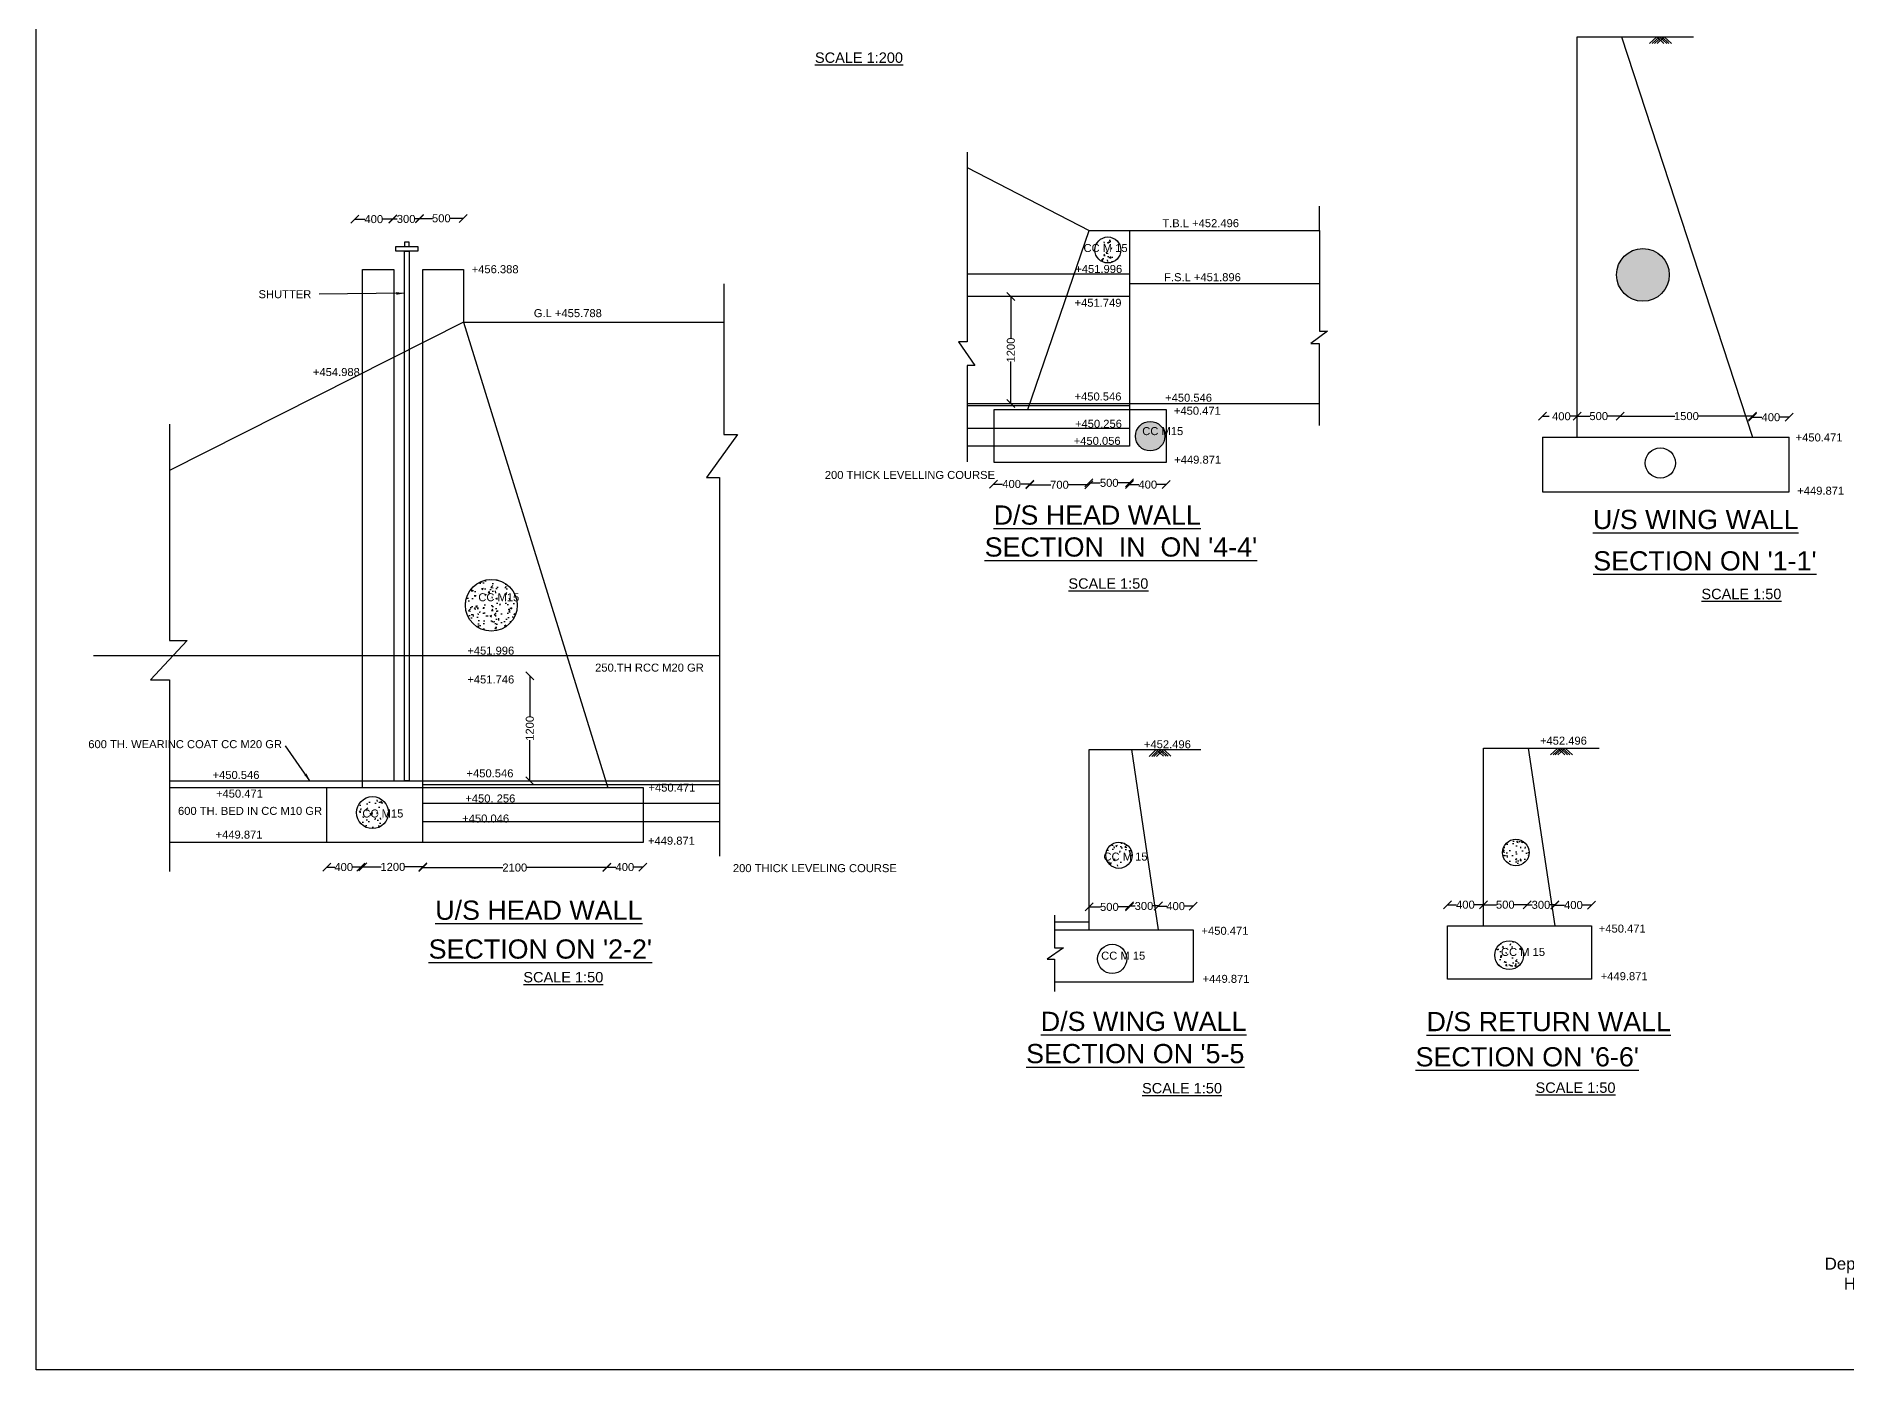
# Model space of a CAD drawing. Header units: millimetres. Extents: x 45862758 to 45885455, y 22181520 to 22197391.
# Drawn here: x 45862758 to 45874073, y 22181520 to 22189853 of the extents above; entities that cross this region are included whole.
import ezdxf

# ---------------------------------------------------------------- set-up
doc = ezdxf.new("R2010")
doc.units = ezdxf.units.MM
doc.header["$MEASUREMENT"] = 0
for name, color, linetype in [('DIMENSION', 7, 'Continuous'), ('DRAWING', 2, 'Continuous'), ('TEXT', 7, 'Continuous')]:
    doc.layers.add(name, color=color, linetype=linetype)
doc.styles.get("Standard").update_dxf_attribs({"font": 'arial.ttf', "height": 50})
doc.dimstyles.get("Standard").update_dxf_attribs({"dimtxt": 50, "dimasz": 50, "dimexe": 0.18, "dimexo": 0.0625, "dimgap": 0.09, "dimtad": 0, "dimdec": 0, "dimzin": 0, "dimdsep": 46, "dimtxsty": 'Standard', "dimblk": 'OBLIQUE', "dimcen": 0.09, "dimse1": 1, "dimse2": 1, "dimadec": 0, "dimazin": 0, "dimtfac": 1, "dimtdec": 0, "dimtofl": 0, "dimtmove": 0, "dimatfit": 3, "dimfxl": 1, "dimtolj": 1, "dimtzin": 0, "dimarcsym": 0})
pattern_1 = [(50, (0, 0), (107.58902739, -9.41282025), [11.25, -123.75]), (355, (0, 0), (-20.81270004, 112.82882006), [9, -99]), (100.4514, (8.97, -0.78), (86.77640726, 103.4159313), [9.5610285, -105.1713168]), (46.1842, (0, 30), (160.0861573, -24.82785215), [16.875, -185.625]), (96.6356, (13.34, 27.93), (140.19940583, 146.11768064), [14.3415432, -157.75695]), (351.1842, (0, 30), (140.19929177, 146.11779014), [13.5, -148.5]), (21, (15, 22.5), (89.53605782, -60.3928336), [11.25, -123.75]), (326, (15, 22.5), (36.4972998, 108.77250676), [9, -99]), (71.4514, (22.46, 17.47), (126.03339429, 48.3795745), [9.5610285, -105.1713168]), (37.5, (0, 0), (1.823978298, 49.934078075), [0, -97.8, 0, -100.5, 0, -99.375]), (7.5, (0, 0), (39.460430616, 59.16175678), [0, -57.3, 0, -95.55, 0, -37.875]), (327.5, (-33.45, 0), (80.073365426, -3.38323076), [0, -37.5, 0, -117, 0, -155.25]), (317.5, (-48.45, 0), (87.4779254, 15.01574735), [0, -48.75, 0, -77.7, 0, -110.25])]

# ---------------------------------------------------------------- blocks, each defined once
blk = doc.blocks.new('_Oblique')
at = {"color": 0, "linetype": 'ByBlock', "lineweight": -2}
blk.add_line((-0.5, -0.5), (0.5, 0.5), dxfattribs=at)
blk = doc.blocks.new('*D93')
at = {"layer": 'Defpoints', "color": 0, "transparency": 16777216}
for p in [(45873714, 22187472), (45873484, 22187348), (45873714, 22187348)]:
    blk.add_point(p, dxfattribs=at)
at = {"layer": 'DIMENSION', "color": 0, "lineweight": -2, "transparency": 16777216}
for p, q in [((45873484, 22187472), (45873543, 22187472)), ((45873714, 22187472), (45873655, 22187472))]:
    blk.add_line(p, q, dxfattribs=at)
at = {"layer": 'DIMENSION', "color": 0, "lineweight": -2, "transparency": 16777216, "xscale": 50, "yscale": 50, "zscale": 50, "rotation": 180}
blk.add_blockref('_Oblique', (45873484, 22187472), dxfattribs=at)
at = {"layer": 'DIMENSION', "color": 0, "lineweight": -2, "transparency": 16777216, "xscale": 50, "yscale": 50, "zscale": 50}
blk.add_blockref('_Oblique', (45873714, 22187472), dxfattribs=at)
at = {"layer": 'DIMENSION', "color": 0, "transparency": 16777216, "insert": (45873599, 22187472), "char_height": 50, "attachment_point": 5}
blk.add_mtext('\\A1;400', dxfattribs=at)
blk = doc.blocks.new('*D94')
at = {"layer": 'Defpoints', "color": 0, "transparency": 16777216}
for p in [(45872658, 22187479), (45872658, 22187348), (45873484, 22187348)]:
    blk.add_point(p, dxfattribs=at)
at = {"layer": 'DIMENSION', "color": 0, "lineweight": -2, "transparency": 16777216}
for p, q in [((45872658, 22187479), (45872999, 22187479)), ((45873484, 22187479), (45873143, 22187479))]:
    blk.add_line(p, q, dxfattribs=at)
at = {"layer": 'DIMENSION', "color": 0, "lineweight": -2, "transparency": 16777216, "xscale": 50, "yscale": 50, "zscale": 50, "rotation": 180}
blk.add_blockref('_Oblique', (45872658, 22187479), dxfattribs=at)
at = {"layer": 'DIMENSION', "color": 0, "lineweight": -2, "transparency": 16777216, "xscale": 50, "yscale": 50, "zscale": 50}
blk.add_blockref('_Oblique', (45873484, 22187479), dxfattribs=at)
at = {"layer": 'DIMENSION', "color": 0, "transparency": 16777216, "insert": (45873071, 22187479), "char_height": 50, "attachment_point": 5}
blk.add_mtext('\\A1;1500', dxfattribs=at)
blk = doc.blocks.new('*D95')
at = {"layer": 'Defpoints', "color": 0, "transparency": 16777216}
for p in [(45872388, 22187479), (45872388, 22187479), (45872658, 22187479)]:
    blk.add_point(p, dxfattribs=at)
at = {"layer": 'DIMENSION', "color": 0, "lineweight": -2, "transparency": 16777216}
for p, q in [((45872388, 22187479), (45872468, 22187479)), ((45872658, 22187479), (45872578, 22187479))]:
    blk.add_line(p, q, dxfattribs=at)
at = {"layer": 'DIMENSION', "color": 0, "lineweight": -2, "transparency": 16777216, "xscale": 50, "yscale": 50, "zscale": 50, "rotation": 180}
blk.add_blockref('_Oblique', (45872388, 22187479), dxfattribs=at)
at = {"layer": 'DIMENSION', "color": 0, "lineweight": -2, "transparency": 16777216, "xscale": 50, "yscale": 50, "zscale": 50}
blk.add_blockref('_Oblique', (45872658, 22187479), dxfattribs=at)
at = {"layer": 'DIMENSION', "color": 0, "transparency": 16777216, "insert": (45872523, 22187479), "char_height": 50, "attachment_point": 5}
blk.add_mtext('\\A1;500', dxfattribs=at)
blk = doc.blocks.new('*D96')
at = {"layer": 'Defpoints', "color": 0, "transparency": 16777216}
for p in [(45872172, 22187478), (45872172, 22187348), (45872388, 22187348)]:
    blk.add_point(p, dxfattribs=at)
at = {"layer": 'DIMENSION', "color": 0, "lineweight": -2, "transparency": 16777216}
for p, q in [((45872172, 22187478), (45872214, 22187478)), ((45872388, 22187478), (45872346, 22187478))]:
    blk.add_line(p, q, dxfattribs=at)
at = {"layer": 'DIMENSION', "color": 0, "lineweight": -2, "transparency": 16777216, "xscale": 50, "yscale": 50, "zscale": 50, "rotation": 180}
blk.add_blockref('_Oblique', (45872172, 22187478), dxfattribs=at)
at = {"layer": 'DIMENSION', "color": 0, "lineweight": -2, "transparency": 16777216, "xscale": 50, "yscale": 50, "zscale": 50}
blk.add_blockref('_Oblique', (45872388, 22187478), dxfattribs=at)
at = {"layer": 'DIMENSION', "color": 0, "transparency": 16777216, "insert": (45872280, 22187478), "char_height": 50, "attachment_point": 5}
blk.add_mtext('\\A1; 400', dxfattribs=at)
blk = doc.blocks.new('*D97')
at = {"layer": 'Defpoints', "color": 0, "transparency": 16777216}
for p in [(45868849, 22188226), (45868849, 22188226), (45868849, 22187559)]:
    blk.add_point(p, dxfattribs=at)
at = {"layer": 'DIMENSION', "color": 0, "lineweight": -2, "transparency": 16777216}
for p, q in [((45868849, 22188226), (45868849, 22187965)), ((45868849, 22187559), (45868849, 22187820))]:
    blk.add_line(p, q, dxfattribs=at)
at = {"layer": 'DIMENSION', "color": 0, "lineweight": -2, "transparency": 16777216, "xscale": 50, "yscale": 50, "zscale": 50}
for p, rotation in [((45868849, 22188226), 90), ((45868849, 22187559), 270)]:
    blk.add_blockref('_Oblique', p, dxfattribs=dict(at, rotation=rotation))
at = {"layer": 'DIMENSION', "color": 0, "transparency": 16777216, "insert": (45868849, 22187892), "char_height": 50, "attachment_point": 5, "rotation": 90}
blk.add_mtext('\\A1;1200', dxfattribs=at)
blk = doc.blocks.new('*D98')
at = {"layer": 'Defpoints', "color": 0, "transparency": 16777216}
for p in [(45869590, 22187292), (45869819, 22187292), (45869819, 22187051)]:
    blk.add_point(p, dxfattribs=at)
at = {"layer": 'DIMENSION', "color": 0, "lineweight": -2, "transparency": 16777216}
for p, q in [((45869590, 22187051), (45869648, 22187051)), ((45869819, 22187051), (45869761, 22187051))]:
    blk.add_line(p, q, dxfattribs=at)
at = {"layer": 'DIMENSION', "color": 0, "lineweight": -2, "transparency": 16777216, "xscale": 50, "yscale": 50, "zscale": 50, "rotation": 180}
blk.add_blockref('_Oblique', (45869590, 22187051), dxfattribs=at)
at = {"layer": 'DIMENSION', "color": 0, "lineweight": -2, "transparency": 16777216, "xscale": 50, "yscale": 50, "zscale": 50}
blk.add_blockref('_Oblique', (45869819, 22187051), dxfattribs=at)
at = {"layer": 'DIMENSION', "color": 0, "transparency": 16777216, "insert": (45869705, 22187051), "char_height": 50, "attachment_point": 5}
blk.add_mtext('\\A1;400', dxfattribs=at)
blk = doc.blocks.new('*D99')
at = {"layer": 'Defpoints', "color": 0, "transparency": 16777216}
for p in [(45869337, 22187062), (45869337, 22187050), (45869590, 22187051)]:
    blk.add_point(p, dxfattribs=at)
at = {"layer": 'DIMENSION', "color": 0, "lineweight": -2, "transparency": 16777216}
for p, q in [((45869337, 22187062), (45869408, 22187062)), ((45869590, 22187062), (45869519, 22187062))]:
    blk.add_line(p, q, dxfattribs=at)
at = {"layer": 'DIMENSION', "color": 0, "lineweight": -2, "transparency": 16777216, "xscale": 50, "yscale": 50, "zscale": 50, "rotation": 180}
blk.add_blockref('_Oblique', (45869337, 22187062), dxfattribs=at)
at = {"layer": 'DIMENSION', "color": 0, "lineweight": -2, "transparency": 16777216, "xscale": 50, "yscale": 50, "zscale": 50}
blk.add_blockref('_Oblique', (45869590, 22187062), dxfattribs=at)
at = {"layer": 'DIMENSION', "color": 0, "transparency": 16777216, "insert": (45869464, 22187062), "char_height": 50, "attachment_point": 5}
blk.add_mtext('\\A1;500', dxfattribs=at)
blk = doc.blocks.new('*D100')
at = {"layer": 'Defpoints', "color": 0, "transparency": 16777216}
for p in [(45868968, 22187054), (45868968, 22187050), (45869337, 22187062)]:
    blk.add_point(p, dxfattribs=at)
at = {"layer": 'DIMENSION', "color": 0, "lineweight": -2, "transparency": 16777216}
for p, q in [((45868968, 22187050), (45869098, 22187050)), ((45869337, 22187050), (45869208, 22187050))]:
    blk.add_line(p, q, dxfattribs=at)
at = {"layer": 'DIMENSION', "color": 0, "lineweight": -2, "transparency": 16777216, "xscale": 50, "yscale": 50, "zscale": 50, "rotation": 180}
blk.add_blockref('_Oblique', (45868968, 22187050), dxfattribs=at)
at = {"layer": 'DIMENSION', "color": 0, "lineweight": -2, "transparency": 16777216, "xscale": 50, "yscale": 50, "zscale": 50}
blk.add_blockref('_Oblique', (45869337, 22187050), dxfattribs=at)
at = {"layer": 'DIMENSION', "color": 0, "transparency": 16777216, "insert": (45869153, 22187050), "char_height": 50, "attachment_point": 5}
blk.add_mtext('\\A1;700', dxfattribs=at)
blk = doc.blocks.new('*D101')
at = {"layer": 'Defpoints', "color": 0, "transparency": 16777216}
for p in [(45868740, 22187055), (45868740, 22187050), (45868968, 22187050)]:
    blk.add_point(p, dxfattribs=at)
at = {"layer": 'DIMENSION', "color": 0, "lineweight": -2, "transparency": 16777216}
for p, q in [((45868740, 22187055), (45868798, 22187055)), ((45868968, 22187055), (45868911, 22187055))]:
    blk.add_line(p, q, dxfattribs=at)
at = {"layer": 'DIMENSION', "color": 0, "lineweight": -2, "transparency": 16777216, "xscale": 50, "yscale": 50, "zscale": 50, "rotation": 180}
blk.add_blockref('_Oblique', (45868740, 22187055), dxfattribs=at)
at = {"layer": 'DIMENSION', "color": 0, "lineweight": -2, "transparency": 16777216, "xscale": 50, "yscale": 50, "zscale": 50}
blk.add_blockref('_Oblique', (45868968, 22187055), dxfattribs=at)
at = {"layer": 'DIMENSION', "color": 0, "transparency": 16777216, "insert": (45868854, 22187055), "char_height": 50, "attachment_point": 5}
blk.add_mtext('\\A1;400', dxfattribs=at)
blk = doc.blocks.new('*D102')
at = {"layer": 'Defpoints', "color": 0, "transparency": 16777216}
for p in [(45865154, 22188711), (45865426, 22188715), (45865426, 22188715)]:
    blk.add_point(p, dxfattribs=at)
at = {"layer": 'DIMENSION', "color": 0, "lineweight": -2, "transparency": 16777216}
for p, q in [((45865154, 22188715), (45865235, 22188715)), ((45865426, 22188715), (45865345, 22188715))]:
    blk.add_line(p, q, dxfattribs=at)
at = {"layer": 'DIMENSION', "color": 0, "lineweight": -2, "transparency": 16777216, "xscale": 50, "yscale": 50, "zscale": 50, "rotation": 180}
blk.add_blockref('_Oblique', (45865154, 22188715), dxfattribs=at)
at = {"layer": 'DIMENSION', "color": 0, "lineweight": -2, "transparency": 16777216, "xscale": 50, "yscale": 50, "zscale": 50}
blk.add_blockref('_Oblique', (45865426, 22188715), dxfattribs=at)
at = {"layer": 'DIMENSION', "color": 0, "transparency": 16777216, "insert": (45865290, 22188715), "char_height": 50, "attachment_point": 5}
blk.add_mtext('\\A1;500', dxfattribs=at)
blk = doc.blocks.new('*D103')
at = {"layer": 'Defpoints', "color": 0, "transparency": 16777216}
for p in [(45864750, 22188710), (45864750, 22188707), (45864986, 22188705)]:
    blk.add_point(p, dxfattribs=at)
at = {"layer": 'DIMENSION', "color": 0, "lineweight": -2, "transparency": 16777216}
for p, q in [((45864750, 22188710), (45864812, 22188710)), ((45864986, 22188710), (45864925, 22188710))]:
    blk.add_line(p, q, dxfattribs=at)
at = {"layer": 'DIMENSION', "color": 0, "lineweight": -2, "transparency": 16777216, "xscale": 50, "yscale": 50, "zscale": 50, "rotation": 180}
blk.add_blockref('_Oblique', (45864750, 22188710), dxfattribs=at)
at = {"layer": 'DIMENSION', "color": 0, "lineweight": -2, "transparency": 16777216, "xscale": 50, "yscale": 50, "zscale": 50}
blk.add_blockref('_Oblique', (45864986, 22188710), dxfattribs=at)
at = {"layer": 'DIMENSION', "color": 0, "transparency": 16777216, "insert": (45864868, 22188710), "char_height": 50, "attachment_point": 5}
blk.add_mtext('\\A1;400', dxfattribs=at)
blk = doc.blocks.new('*D104')
at = {"layer": 'Defpoints', "color": 0, "transparency": 16777216}
for p in [(45864986, 22188705), (45865154, 22188711), (45865154, 22188711)]:
    blk.add_point(p, dxfattribs=at)
at = {"layer": 'DIMENSION', "color": 0, "lineweight": -2, "transparency": 16777216}
for p, q in [((45864986, 22188711), (45865015, 22188711)), ((45865154, 22188711), (45865125, 22188711))]:
    blk.add_line(p, q, dxfattribs=at)
at = {"layer": 'DIMENSION', "color": 0, "lineweight": -2, "transparency": 16777216, "xscale": 50, "yscale": 50, "zscale": 50, "rotation": 180}
blk.add_blockref('_Oblique', (45864986, 22188711), dxfattribs=at)
at = {"layer": 'DIMENSION', "color": 0, "lineweight": -2, "transparency": 16777216, "xscale": 50, "yscale": 50, "zscale": 50}
blk.add_blockref('_Oblique', (45865154, 22188711), dxfattribs=at)
at = {"layer": 'DIMENSION', "color": 0, "transparency": 16777216, "insert": (45865070, 22188711), "char_height": 50, "attachment_point": 5}
blk.add_mtext('\\A1;300', dxfattribs=at)
blk = doc.blocks.new('*D105')
at = {"layer": 'Defpoints', "color": 0, "transparency": 16777216}
for p in [(45865853, 22185856), (45865843, 22185200), (45865853, 22185200)]:
    blk.add_point(p, dxfattribs=at)
at = {"layer": 'DIMENSION', "color": 0, "lineweight": -2, "transparency": 16777216}
for p, q in [((45865843, 22185856), (45865843, 22185600)), ((45865843, 22185200), (45865843, 22185455))]:
    blk.add_line(p, q, dxfattribs=at)
at = {"layer": 'DIMENSION', "color": 0, "lineweight": -2, "transparency": 16777216, "xscale": 50, "yscale": 50, "zscale": 50}
for p, rotation in [((45865843, 22185856), 90), ((45865843, 22185200), 270)]:
    blk.add_blockref('_Oblique', p, dxfattribs=dict(at, rotation=rotation))
at = {"layer": 'DIMENSION', "color": 0, "transparency": 16777216, "insert": (45865843, 22185528), "char_height": 50, "attachment_point": 5, "rotation": 90}
blk.add_mtext('\\A1;1200', dxfattribs=at)
blk = doc.blocks.new('*D106')
at = {"layer": 'Defpoints', "color": 0, "transparency": 16777216}
for p in [(45866324, 22184652), (45866550, 22184661), (45866550, 22184651)]:
    blk.add_point(p, dxfattribs=at)
at = {"layer": 'DIMENSION', "color": 0, "lineweight": -2, "transparency": 16777216}
for p, q in [((45866324, 22184661), (45866380, 22184661)), ((45866550, 22184661), (45866493, 22184661))]:
    blk.add_line(p, q, dxfattribs=at)
at = {"layer": 'DIMENSION', "color": 0, "lineweight": -2, "transparency": 16777216, "xscale": 50, "yscale": 50, "zscale": 50, "rotation": 180}
blk.add_blockref('_Oblique', (45866324, 22184661), dxfattribs=at)
at = {"layer": 'DIMENSION', "color": 0, "lineweight": -2, "transparency": 16777216, "xscale": 50, "yscale": 50, "zscale": 50}
blk.add_blockref('_Oblique', (45866550, 22184661), dxfattribs=at)
at = {"layer": 'DIMENSION', "color": 0, "transparency": 16777216, "insert": (45866437, 22184661), "char_height": 50, "attachment_point": 5}
blk.add_mtext('\\A1;400', dxfattribs=at)
blk = doc.blocks.new('*D107')
at = {"layer": 'Defpoints', "color": 0, "transparency": 16777216}
for p in [(45865174, 22184658), (45865174, 22184658), (45866324, 22184661)]:
    blk.add_point(p, dxfattribs=at)
at = {"layer": 'DIMENSION', "color": 0, "lineweight": -2, "transparency": 16777216}
for p, q in [((45865174, 22184658), (45865674, 22184658)), ((45866324, 22184658), (45865824, 22184658))]:
    blk.add_line(p, q, dxfattribs=at)
at = {"layer": 'DIMENSION', "color": 0, "lineweight": -2, "transparency": 16777216, "xscale": 50, "yscale": 50, "zscale": 50, "rotation": 180}
blk.add_blockref('_Oblique', (45865174, 22184658), dxfattribs=at)
at = {"layer": 'DIMENSION', "color": 0, "lineweight": -2, "transparency": 16777216, "xscale": 50, "yscale": 50, "zscale": 50}
blk.add_blockref('_Oblique', (45866324, 22184658), dxfattribs=at)
at = {"layer": 'DIMENSION', "color": 0, "transparency": 16777216, "insert": (45865749, 22184658), "char_height": 50, "attachment_point": 5}
blk.add_mtext('\\A1;2100', dxfattribs=at)
blk = doc.blocks.new('*D108')
at = {"layer": 'Defpoints', "color": 0, "transparency": 16777216}
for p in [(45864800, 22184662), (45864800, 22184662), (45865174, 22184658)]:
    blk.add_point(p, dxfattribs=at)
at = {"layer": 'DIMENSION', "color": 0, "lineweight": -2, "transparency": 16777216}
for p, q in [((45864800, 22184662), (45864915, 22184662)), ((45865174, 22184662), (45865059, 22184662))]:
    blk.add_line(p, q, dxfattribs=at)
at = {"layer": 'DIMENSION', "color": 0, "lineweight": -2, "transparency": 16777216, "xscale": 50, "yscale": 50, "zscale": 50, "rotation": 180}
blk.add_blockref('_Oblique', (45864800, 22184662), dxfattribs=at)
at = {"layer": 'DIMENSION', "color": 0, "lineweight": -2, "transparency": 16777216, "xscale": 50, "yscale": 50, "zscale": 50}
blk.add_blockref('_Oblique', (45865174, 22184662), dxfattribs=at)
at = {"layer": 'DIMENSION', "color": 0, "transparency": 16777216, "insert": (45864987, 22184662), "char_height": 50, "attachment_point": 5}
blk.add_mtext('\\A1;1200', dxfattribs=at)
blk = doc.blocks.new('*D109')
at = {"layer": 'Defpoints', "color": 0, "transparency": 16777216}
for p in [(45864575, 22184661), (45864575, 22184643), (45864786, 22184647)]:
    blk.add_point(p, dxfattribs=at)
at = {"layer": 'DIMENSION', "color": 0, "lineweight": -2, "transparency": 16777216}
for p, q in [((45864575, 22184661), (45864624, 22184661)), ((45864786, 22184661), (45864737, 22184661))]:
    blk.add_line(p, q, dxfattribs=at)
at = {"layer": 'DIMENSION', "color": 0, "lineweight": -2, "transparency": 16777216, "xscale": 50, "yscale": 50, "zscale": 50, "rotation": 180}
blk.add_blockref('_Oblique', (45864575, 22184661), dxfattribs=at)
at = {"layer": 'DIMENSION', "color": 0, "lineweight": -2, "transparency": 16777216, "xscale": 50, "yscale": 50, "zscale": 50}
blk.add_blockref('_Oblique', (45864786, 22184661), dxfattribs=at)
at = {"layer": 'DIMENSION', "color": 0, "transparency": 16777216, "insert": (45864680, 22184661), "char_height": 50, "attachment_point": 5}
blk.add_mtext('\\A1;400', dxfattribs=at)
blk = doc.blocks.new('*D110')
at = {"layer": 'Defpoints', "color": 0, "transparency": 16777216}
for p in [(45869989, 22184417), (45869769, 22184269), (45869989, 22184269)]:
    blk.add_point(p, dxfattribs=at)
at = {"layer": 'DIMENSION', "color": 0, "lineweight": -2, "transparency": 16777216}
for p, q in [((45869769, 22184417), (45869823, 22184417)), ((45869989, 22184417), (45869935, 22184417))]:
    blk.add_line(p, q, dxfattribs=at)
at = {"layer": 'DIMENSION', "color": 0, "lineweight": -2, "transparency": 16777216, "xscale": 50, "yscale": 50, "zscale": 50, "rotation": 180}
blk.add_blockref('_Oblique', (45869769, 22184417), dxfattribs=at)
at = {"layer": 'DIMENSION', "color": 0, "lineweight": -2, "transparency": 16777216, "xscale": 50, "yscale": 50, "zscale": 50}
blk.add_blockref('_Oblique', (45869989, 22184417), dxfattribs=at)
at = {"layer": 'DIMENSION', "color": 0, "transparency": 16777216, "insert": (45869879, 22184417), "char_height": 50, "attachment_point": 5}
blk.add_mtext('\\A1;400', dxfattribs=at)
blk = doc.blocks.new('*D111')
at = {"layer": 'Defpoints', "color": 0, "transparency": 16777216}
for p in [(45869591, 22184412), (45869771, 22184418), (45869771, 22184418)]:
    blk.add_point(p, dxfattribs=at)
at = {"layer": 'DIMENSION', "color": 0, "lineweight": -2, "transparency": 16777216}
for p, q in [((45869591, 22184418), (45869626, 22184418)), ((45869771, 22184418), (45869736, 22184418))]:
    blk.add_line(p, q, dxfattribs=at)
at = {"layer": 'DIMENSION', "color": 0, "lineweight": -2, "transparency": 16777216, "xscale": 50, "yscale": 50, "zscale": 50, "rotation": 180}
blk.add_blockref('_Oblique', (45869591, 22184418), dxfattribs=at)
at = {"layer": 'DIMENSION', "color": 0, "lineweight": -2, "transparency": 16777216, "xscale": 50, "yscale": 50, "zscale": 50}
blk.add_blockref('_Oblique', (45869771, 22184418), dxfattribs=at)
at = {"layer": 'DIMENSION', "color": 0, "transparency": 16777216, "insert": (45869681, 22184418), "char_height": 50, "attachment_point": 5}
blk.add_mtext('\\A1;300', dxfattribs=at)
blk = doc.blocks.new('*D112')
at = {"layer": 'Defpoints', "color": 0, "transparency": 16777216}
for p in [(45869339, 22184412), (45869339, 22184412), (45869591, 22184412)]:
    blk.add_point(p, dxfattribs=at)
at = {"layer": 'DIMENSION', "color": 0, "lineweight": -2, "transparency": 16777216}
for p, q in [((45869339, 22184412), (45869410, 22184412)), ((45869591, 22184412), (45869520, 22184412))]:
    blk.add_line(p, q, dxfattribs=at)
at = {"layer": 'DIMENSION', "color": 0, "lineweight": -2, "transparency": 16777216, "xscale": 50, "yscale": 50, "zscale": 50, "rotation": 180}
blk.add_blockref('_Oblique', (45869339, 22184412), dxfattribs=at)
at = {"layer": 'DIMENSION', "color": 0, "lineweight": -2, "transparency": 16777216, "xscale": 50, "yscale": 50, "zscale": 50}
blk.add_blockref('_Oblique', (45869591, 22184412), dxfattribs=at)
at = {"layer": 'DIMENSION', "color": 0, "transparency": 16777216, "insert": (45869465, 22184412), "char_height": 50, "attachment_point": 5}
blk.add_mtext('\\A1;500', dxfattribs=at)
blk = doc.blocks.new('*D113')
at = {"layer": 'Defpoints', "color": 0, "transparency": 16777216}
for p in [(45872477, 22184424), (45872249, 22184294), (45872477, 22184294)]:
    blk.add_point(p, dxfattribs=at)
at = {"layer": 'DIMENSION', "color": 0, "lineweight": -2, "transparency": 16777216}
for p, q in [((45872249, 22184424), (45872309, 22184424)), ((45872477, 22184424), (45872421, 22184424))]:
    blk.add_line(p, q, dxfattribs=at)
at = {"layer": 'DIMENSION', "color": 0, "lineweight": -2, "transparency": 16777216, "xscale": 50, "yscale": 50, "zscale": 50, "rotation": 180}
blk.add_blockref('_Oblique', (45872249, 22184424), dxfattribs=at)
at = {"layer": 'DIMENSION', "color": 0, "lineweight": -2, "transparency": 16777216, "xscale": 50, "yscale": 50, "zscale": 50}
blk.add_blockref('_Oblique', (45872477, 22184424), dxfattribs=at)
at = {"layer": 'DIMENSION', "color": 0, "transparency": 16777216, "insert": (45872365, 22184424), "char_height": 50, "attachment_point": 5}
blk.add_mtext('\\A1;400', dxfattribs=at)
blk = doc.blocks.new('*D114')
at = {"layer": 'Defpoints', "color": 0, "transparency": 16777216}
for p in [(45871802, 22184429), (45871802, 22184426), (45872075, 22184429)]:
    blk.add_point(p, dxfattribs=at)
at = {"layer": 'DIMENSION', "color": 0, "lineweight": -2, "transparency": 16777216}
for p, q in [((45871802, 22184426), (45871884, 22184426)), ((45872075, 22184426), (45871994, 22184426))]:
    blk.add_line(p, q, dxfattribs=at)
at = {"layer": 'DIMENSION', "color": 0, "lineweight": -2, "transparency": 16777216, "xscale": 50, "yscale": 50, "zscale": 50, "rotation": 180}
blk.add_blockref('_Oblique', (45871802, 22184426), dxfattribs=at)
at = {"layer": 'DIMENSION', "color": 0, "lineweight": -2, "transparency": 16777216, "xscale": 50, "yscale": 50, "zscale": 50}
blk.add_blockref('_Oblique', (45872075, 22184426), dxfattribs=at)
at = {"layer": 'DIMENSION', "color": 0, "transparency": 16777216, "insert": (45871939, 22184426), "char_height": 50, "attachment_point": 5}
blk.add_mtext('\\A1;500', dxfattribs=at)
blk = doc.blocks.new('*D115')
at = {"layer": 'Defpoints', "color": 0, "transparency": 16777216}
for p in [(45871578, 22184434), (45871578, 22184426), (45871802, 22184426)]:
    blk.add_point(p, dxfattribs=at)
at = {"layer": 'DIMENSION', "color": 0, "lineweight": -2, "transparency": 16777216}
for p, q in [((45871578, 22184426), (45871634, 22184426)), ((45871802, 22184426), (45871746, 22184426))]:
    blk.add_line(p, q, dxfattribs=at)
at = {"layer": 'DIMENSION', "color": 0, "lineweight": -2, "transparency": 16777216, "xscale": 50, "yscale": 50, "zscale": 50, "rotation": 180}
blk.add_blockref('_Oblique', (45871578, 22184426), dxfattribs=at)
at = {"layer": 'DIMENSION', "color": 0, "lineweight": -2, "transparency": 16777216, "xscale": 50, "yscale": 50, "zscale": 50}
blk.add_blockref('_Oblique', (45871802, 22184426), dxfattribs=at)
at = {"layer": 'DIMENSION', "color": 0, "transparency": 16777216, "insert": (45871690, 22184426), "char_height": 50, "attachment_point": 5}
blk.add_mtext('\\A1;400', dxfattribs=at)
blk = doc.blocks.new('*D131')
at = {"layer": 'Defpoints', "color": 0, "ltscale": 15, "transparency": 16777216}
for p in [(45872075, 22184426), (45872249, 22184425), (45872249, 22184414)]:
    blk.add_point(p, dxfattribs=at)
at = {"layer": 'DIMENSION', "color": 0, "lineweight": -2, "ltscale": 15, "transparency": 16777216}
for p, q in [((45872075, 22184425), (45872107, 22184425)), ((45872249, 22184425), (45872218, 22184425))]:
    blk.add_line(p, q, dxfattribs=at)
at = {"layer": 'DIMENSION', "color": 0, "lineweight": -2, "ltscale": 15, "transparency": 16777216, "xscale": 50, "yscale": 50, "zscale": 50, "rotation": 180}
blk.add_blockref('_Oblique', (45872075, 22184425), dxfattribs=at)
at = {"layer": 'DIMENSION', "color": 0, "lineweight": -2, "ltscale": 15, "transparency": 16777216, "xscale": 50, "yscale": 50, "zscale": 50}
blk.add_blockref('_Oblique', (45872249, 22184425), dxfattribs=at)
at = {"layer": 'DIMENSION', "color": 0, "ltscale": 15, "transparency": 16777216, "insert": (45872162, 22184425), "char_height": 50, "attachment_point": 5}
blk.add_mtext('\\A1;300', dxfattribs=at)

msp = doc.modelspace()

# ---------------------------------------------------------------- hatches: boundary and pattern name
at = {"layer": 'DIMENSION'}
h = msp.add_hatch(dxfattribs=at)
h.set_pattern_fill('AR-CONC', color=0, scale=15, style=0)
h.set_pattern_definition(pattern_1)
h.paths.add_polyline_path([(45869536.7, 22188517.4, 1), (45869374.3, 22188517.4, 1)])
h.paths.add_polyline_path([(45869290.4, 22188490.9), (45869591.8, 22188490.9), (45869591.8, 22188568.5), (45869290.4, 22188568.5)], flags=9)
h = msp.add_hatch(dxfattribs=at)
h.set_pattern_fill('AR-CONC', color=0, scale=15, style=0)
h.set_pattern_definition(pattern_1)
h.paths.add_polyline_path([(45869812.1, 22187353.9, 1), (45869628.1, 22187353.9, 1)])
h.paths.add_polyline_path([(45872964.1, 22188361.6, 1), (45872634.3, 22188361.6, 1)])
h.paths.add_polyline_path([(45869657.3, 22187346.7), (45869939.4, 22187346.7), (45869939.4, 22187424.3), (45869657.3, 22187424.3)], flags=9)
h = msp.add_hatch(dxfattribs=at)
h.set_pattern_fill('AR-CONC', color=0, scale=100, style=0)
h.set_pattern_definition([(50, (0, 0), (717.2601826, -62.752135), [75, -825]), (355, (0, 0), (-138.751334, 752.192134), [60, -660]), (100.4514, (59.8, -5.2), (578.509382, 689.439542), [63.74019, -701.142112]), (46.1842, (0, 200), (1067.241049, -165.519014), [112.5, -1237.5]), (96.6356, (88.9, 186.2), (934.662706, 974.11787), [95.610288, -1051.713]), (351.1842, (0, 200), (934.661945, 974.1186), [90, -990]), (21, (100, 150), (596.907052, -402.618891), [75, -825]), (326, (100, 150), (243.315332, 725.150045), [60, -660]), (71.4514, (149.74, 116.45), (840.222629, 322.530497), [63.74019, -701.142112]), (37.5, (0, 0), (12.1598553, 332.8938538), [0, -652, 0, -670, 0, -662.5]), (7.5, (0, 0), (263.0695374, 394.411712), [0, -382, 0, -637, 0, -252.5]), (327.5, (-223, 0), (533.8224362, -22.5548717), [0, -250, 0, -780, 0, -1035]), (317.5, (-323, 0), (583.1861693, 100.1049823), [0, -325, 0, -518, 0, -735])])
h.paths.add_polyline_path([(45865764.4, 22186297.3, 1), (45865440.8, 22186297.3, 1)])
h.paths.add_polyline_path([(45865508.3, 22186308.5), (45865790.3, 22186308.5), (45865790.3, 22186386.2), (45865508.3, 22186386.2)], flags=9)
h = msp.add_hatch(dxfattribs=at)
h.set_pattern_fill('AR-CONC', color=0, scale=15, style=0)
h.set_pattern_definition(pattern_1)
h.paths.add_polyline_path([(45865764.4, 22186297.3, 1), (45865440.8, 22186297.3, 1)])
h.paths.add_polyline_path([(45865508.3, 22186308.5), (45865790.3, 22186308.5), (45865790.3, 22186386.2), (45865508.3, 22186386.2)], flags=9)
h = msp.add_hatch(dxfattribs=at)
h.set_pattern_fill('AR-CONC', color=0, scale=15, style=0)
h.set_pattern_definition(pattern_1)
h.paths.add_polyline_path([(45864759.5, 22185001.3, 1), (45864959.5, 22185001.3, 1)])
h.paths.add_polyline_path([(45864783.7, 22184957.2), (45865065.7, 22184957.2), (45865065.7, 22185034.9), (45864783.7, 22185034.9)], flags=9)
h = msp.add_hatch(dxfattribs=at)
h.set_pattern_fill('AR-CONC', color=0, scale=15, style=0)
h.set_pattern_definition(pattern_1)
h.paths.add_polyline_path([(45871921.8, 22184751.8, 1), (45872088, 22184751.8, 1)])
h = msp.add_hatch(dxfattribs=at)
h.set_pattern_fill('AR-CONC', color=0, scale=15, style=0)
h.set_pattern_definition(pattern_1)
h.paths.add_polyline_path([(45869442.9, 22184735.1, 1), (45869606.7, 22184735.1, 1)])
h.paths.add_polyline_path([(45869414.9, 22184687.8), (45869716.4, 22184687.8), (45869716.4, 22184765.4), (45869414.9, 22184765.4)], flags=9)
h = msp.add_hatch(dxfattribs=at)
h.set_pattern_fill('AR-CONC', color=0, scale=15, style=0)
h.set_pattern_definition(pattern_1)
h.paths.add_polyline_path([(45871873.1, 22184110.7, 1), (45872053, 22184110.7, 1)])
h.paths.add_polyline_path([(45871899.2, 22184092.1), (45872200.6, 22184092.1), (45872200.6, 22184169.7), (45871899.2, 22184169.7)], flags=9)

# ---------------------------------------------------------------- linework, layer by layer
at = {"layer": 'DIMENSION', "color": 0, "ltscale": 15}
msp.add_lwpolyline([(45885274.1, 22181519.8), (45862758.2, 22181519.8), (45862758.2, 22197391), (45885274.1, 22197391)], close=True, dxfattribs=at)
at = {"layer": 'DIMENSION', "color": 2, "ltscale": 15}
for points in [[(45872840.7, 22189806.8), (45872886, 22189849.4), (45872930.8, 22189807.9)], [(45872857.7, 22189806.8), (45872903, 22189849.4), (45872947.8, 22189807.9)], [(45872871.2, 22189806.8), (45872916.5, 22189849.4), (45872961.3, 22189807.9)], [(45872887.7, 22189806.8), (45872933, 22189849.4), (45872977.8, 22189807.9)], [(45872221.3, 22185362.2), (45872266.6, 22185404.8), (45872311.4, 22185363.2)], [(45872238.3, 22185362.2), (45872283.6, 22185404.8), (45872328.4, 22185363.2)], [(45872251.8, 22185362.2), (45872297.1, 22185404.8), (45872341.9, 22185363.2)], [(45872268.3, 22185362.2), (45872313.7, 22185404.8), (45872358.4, 22185363.2)], [(45869712.6, 22185352.4), (45869757.9, 22185394.9), (45869802.7, 22185353.4)], [(45869729.6, 22185352.4), (45869774.9, 22185394.9), (45869819.7, 22185353.4)], [(45869743.1, 22185352.4), (45869788.4, 22185394.9), (45869833.2, 22185353.4)], [(45869759.6, 22185352.4), (45869804.9, 22185394.9), (45869849.7, 22185353.4)]]:
    msp.add_lwpolyline(points, dxfattribs=at)
at = {"layer": 'DRAWING', "color": 0}
for points in [[(45872387.9, 22187347.8), (45872387.9, 22189849.4), (45873114.3, 22189849.4)], [(45872666.4, 22189849.4), (45873484.1, 22187347.8)], [(45868576.4, 22189128.1), (45868576.4, 22187943.4), (45868522.3, 22187943.4), (45868623.3, 22187796.4), (45868576.4, 22187796.4), (45868576.4, 22187194.2)], [(45868576.4, 22189033.3), (45869339.5, 22188639.9), (45870777.7, 22188639.9), (45870777.7, 22188791.9)], [(45869590, 22188639.9), (45869590, 22187292.3), (45868576.4, 22187292.3)], [(45868955.3, 22187520.1), (45869339.5, 22188639.9)], [(45870777.7, 22188639.9), (45870777.7, 22188010), (45870827.6, 22188010), (45870723.8, 22187932.5), (45870776.9, 22187932.5), (45870776.9, 22187420)], [(45863591, 22184817.5), (45865175.2, 22184817.5), (45865175.2, 22188394.7), (45865429.5, 22188394.7), (45865429.5, 22188066)], [(45864797.8, 22185156.2), (45864797.8, 22188394.7), (45864992.3, 22188394.7), (45864992.3, 22185199.9)], [(45869590, 22188367.2), (45868576.4, 22188367.2)], [(45867054.7, 22188306.8), (45867054.7, 22187364), (45867141.2, 22187364), (45866946.6, 22187094.9), (45867028.1, 22187094.9), (45867028.1, 22184729.9)], [(45869590, 22188308.7), (45870777.7, 22188308.7)], [(45869590, 22188226.1), (45868576.4, 22188226.1)], [(45865429.5, 22188066), (45863591, 22187139.3)], [(45865429.5, 22188066), (45867054.7, 22188066)], [(45865429.5, 22188066), (45866330.6, 22185157)], [(45868576.4, 22187558.6), (45870776.9, 22187558.6)], [(45869590, 22187542.5), (45868576.4, 22187542.5)], [(45863591, 22187429.5), (45863591, 22186076.2), (45863702.6, 22186076.2), (45863473.4, 22185831.8), (45863591, 22185831.8), (45863591, 22184633.2)], [(45868576.4, 22187403.4), (45869590, 22187403.4)], [(45872172, 22187347.8), (45872172, 22187005.2), (45873713.7, 22187005.2), (45873713.7, 22187347.8)], [(45872172, 22187347.8), (45873713.7, 22187347.8)], [(45867028.1, 22185980.7), (45863117, 22185980.7)], [(45871802.2, 22184294.2), (45871802.2, 22185404.8), (45872526.5, 22185404.8)], [(45872081.3, 22185404.8), (45872249.5, 22184294.2)], [(45869122.2, 22184269.5), (45869338.8, 22184269.5), (45869338.8, 22185394.9), (45870035.6, 22185394.9)], [(45869603.9, 22185394.9), (45869769.1, 22184269.5), (45869989.4, 22184269.5), (45869989.4, 22183942.5), (45869122.2, 22183942.5)], [(45863591, 22185199.9), (45867028.1, 22185199.9)], [(45865175.2, 22185176.8), (45867028.1, 22185176.8)], [(45865175.2, 22185156.2), (45863591, 22185156.2)], [(45864573.6, 22184817.5), (45864573.6, 22185156.2)], [(45865175.2, 22184817.5), (45866553.7, 22184817.5), (45866553.7, 22185157.2), (45865175.2, 22185156.2)], [(45867028.1, 22185058.2), (45865175.2, 22185058.2)], [(45867028.1, 22184944), (45865175.2, 22184944)], [(45869122.2, 22184360.1), (45869122.2, 22184156.2), (45869178.8, 22184156.2), (45869076, 22184084.9), (45869122.2, 22184084.9), (45869122.2, 22183884.1)], [(45869338.8, 22184316.2), (45869122.2, 22184316.2)], [(45869338.8, 22184269.5), (45869769.1, 22184269.5)]]:
    msp.add_lwpolyline(points, dxfattribs=at)
for points in [[(45865059.4, 22188539), (45865089.6, 22188539), (45865089.6, 22188566.6), (45865059.4, 22188566.6)], [(45865005, 22188539), (45865142.8, 22188539), (45865142.8, 22188509.4), (45865005, 22188509.4)], [(45865059.4, 22188509.4), (45865089.6, 22188509.4), (45865089.6, 22185199.9), (45865059.4, 22185199.9)], [(45868744.6, 22187520.1), (45869819.4, 22187520.1), (45869819.4, 22187188.8), (45868744.6, 22187188.8)], [(45871578.3, 22184294.2), (45872477.3, 22184294.2), (45872477.3, 22183961.4), (45871578.3, 22183961.4)]]:
    msp.add_lwpolyline(points, close=True, dxfattribs=at)
for centre, radius in [((45869455.5, 22188517.4), 81.2), ((45872799.2, 22188361.6), 164.9), ((45869720.1, 22187353.9), 92), ((45872908.3, 22187186.2), 94.5), ((45865602.6, 22186297.3), 161.8), ((45864859.5, 22185001.3), 100), ((45872004.9, 22184751.8), 83.1), ((45869524.8, 22184735.1), 81.9), ((45869482.4, 22184087.5), 91.3), ((45871963, 22184110.7), 89.9)]:
    msp.add_circle(centre, radius, dxfattribs=at)

# ---------------------------------------------------------------- texts
at = {"layer": 'DIMENSION', "color": 0, "insert": (45873909.6, 22182220.6), "char_height": 75, "width": 1327.063, "attachment_point": 1}
msp.add_mtext('\\pi25.75;Deputy Executive Engineer, \\P\\pi145.41;HNSS Sub Division -4, \\P\\pi392.49;Penukonda.', dxfattribs=at)
at = {"layer": 'TEXT', "color": 0}
for s, height, p in [('%%USCALE 1:200', 65, (45867625, 22189686.7)), ('T.B.L +452.496', 50, (45869795.5, 22188659.9)), ('CC M 15', 50, (45869303.3, 22188504.6)), ('+456.388', 50, (45865479.5, 22188372.2)), ('+451.996', 50, (45869251.7, 22188373.7)), ('F.S.L +451.896', 50, (45869807, 22188322.4)), ('SHUTTER', 50, (45864147.7, 22188216)), ('G.L +455.788', 50, (45865867.9, 22188097.7)), ('+451.749', 50, (45869247.2, 22188162.5)), ('+454.988', 50, (45864487.5, 22187729.5)), ('+450.546', 50, (45869247.1, 22187576.9)), ('+450.546', 50, (45869813.1, 22187569.1)), ('+450.256', 50, (45869250, 22187406.3)), ('+450.471', 50, (45869868, 22187487.8)), ('+450.056', 50, (45869242, 22187299.7)), ('CC M15', 50, (45869670.3, 22187360.5)), ('+450.471', 50, (45873753.5, 22187320.9)), ('+449.871', 50, (45869870.1, 22187181.9)), ('200 THICK LEVELLING COURSE', 50, (45867686.6, 22187086.6)), ('+449.871', 50, (45873763.7, 22186988.2)), ('%%UD/S HEAD WALL', 120, (45868741.6, 22186801.1)), ('%%UU/S WING WALL', 120, (45872486.9, 22186773.4)), ("%%USECTION  IN  ON '4-4'", 120, (45868685.5, 22186601.4)), ("%%USECTION ON '1-1'", 120, (45872488.8, 22186514.8)), ('%%USCALE 1:50', 65, (45869208.8, 22186400.6)), ('CC M15', 50, (45865521.2, 22186322.3)), ('%%USCALE 1:50', 65, (45873164.9, 22186335.3)), ('+451.996', 50, (45865452.4, 22185988.8)), ('+451.746', 50, (45865452.4, 22185808.8)), ('250.TH RCC M20 GR', 50, (45866251.1, 22185882.6)), ('600 TH. WEARINC COAT CC M20 GR', 50, (45863083.6, 22185404.3)), ('+452.496', 50, (45869680.9, 22185403.6)), ('+452.496', 50, (45872155.9, 22185426.2)), ('+450.546', 50, (45863860.2, 22185212)), ('+450.546', 50, (45865447.3, 22185222.2)), ('+450.471', 50, (45866584.3, 22185132.9)), ('+450.471', 50, (45863881.8, 22185095.3)), ('+450. 256', 50, (45865439.8, 22185065)), ('600 TH. BED IN CC M10 GR', 50, (45863644.3, 22184987.3)), ('CC M15', 50, (45864796.6, 22184971)), ('+450.046', 50, (45865420.3, 22184939.6)), ('+449.871', 50, (45863879.2, 22184839.1)), ('+449.871', 50, (45866581.3, 22184801)), ('CC M 15', 50, (45869427.9, 22184701.6)), ('200 THICK LEVELING COURSE', 50, (45867112, 22184629.5)), ('%%UU/S HEAD WALL', 120, (45865251.9, 22184331.8)), ('+450.471', 50, (45870040.6, 22184238)), ('+450.471', 50, (45872523.4, 22184251.8)), ("%%USECTION ON '2-2'", 120, (45865210.8, 22184089.2)), ('CC M 15', 50, (45871912.1, 22184105.9)), ('CC M 15', 50, (45869413.5, 22184082.6)), ('%%USCALE 1:50', 65, (45865802.5, 22183940.6)), ('+449.871', 50, (45870047.3, 22183937.8)), ('+449.871', 50, (45872535.4, 22183954.4)), ('%%UD/S WING WALL', 120, (45869036.3, 22183637.2)), ('%%UD/S RETURN WALL', 120, (45871446.9, 22183635.7)), ("%%USECTION ON '5-5", 120, (45868944.6, 22183435.8)), ("%%USECTION ON '6-6'", 120, (45871378.5, 22183415.7)), ('%%USCALE 1:50', 65, (45869669, 22183247)), ('%%USCALE 1:50', 65, (45872128.1, 22183250.4))]:
    msp.add_text(s, height=height, dxfattribs=at).set_placement(p)

# ---------------------------------------------------------------- dimensions: what is measured, and where the dimension line sits
at = {"layer": 'DIMENSION', "color": 0}
for base, p1, p2, text, picture, middle in [((45864750.3, 22188710.4), (45864986.4, 22188705.2), (45864750.3, 22188706.9), '400', '*D103', (45864868.4, 22188710.4)), ((45865153.9, 22188711.3), (45864986.4, 22188705.2), (45865153.9, 22188711.3), '300', '*D104', (45865070.1, 22188711.3)), ((45865425.6, 22188715.5), (45865153.9, 22188711.3), (45865425.6, 22188715.3), '500', '*D102', (45865289.8, 22188715.5)), ((45872172, 22187477.8), (45872387.9, 22187347.8), (45872172, 22187347.8), ' 400', '*D96', (45872279.9, 22187477.8)), ((45872387.9, 22187478.8), (45872658, 22187478.8), (45872387.9, 22187478.8), '500', '*D95', (45872522.9, 22187478.8)), ((45872658, 22187478.8), (45873484.1, 22187347.8), (45872658, 22187347.8), '1500', '*D94', (45873071.1, 22187478.8)), ((45873713.7, 22187472.2), (45873484.1, 22187347.8), (45873713.7, 22187347.8), '400', '*D93', (45873598.9, 22187472.2)), ((45869819.4, 22187051.2), (45869590, 22187292.3), (45869819.4, 22187292.3), '400', '*D98', (45869704.7, 22187051.2)), ((45869337.1, 22187062.4), (45869590, 22187051.2), (45869337.1, 22187049.8), '500', '*D99', (45869463.6, 22187062.4)), ((45868740, 22187055.4), (45868968.5, 22187049.8), (45868740, 22187049.8), '400', '*D101', (45868854.3, 22187055.4)), ((45868968.5, 22187049.8), (45869337.1, 22187062.4), (45868968.5, 22187054), '700', '*D100', (45869152.8, 22187049.8)), ((45864574.8, 22184661), (45864786.1, 22184647.1), (45864574.8, 22184642.8), '400', '*D109', (45864680.5, 22184661)), ((45864799.9, 22184662.4), (45865174.4, 22184657.6), (45864799.9, 22184662.4), '1200', '*D108', (45864987.2, 22184662.4)), ((45865174.4, 22184657.6), (45866323.6, 22184661), (45865174.4, 22184657.6), '2100', '*D107', (45865749, 22184657.6)), ((45866549.7, 22184661), (45866323.6, 22184651.9), (45866549.7, 22184651.1), '400', '*D106', (45866436.6, 22184661)), ((45869338.8, 22184412.1), (45869590.9, 22184412.1), (45869338.8, 22184412.1), '500', '*D112', (45869464.9, 22184412.1)), ((45869770.7, 22184418.3), (45869590.9, 22184412.1), (45869770.7, 22184418.3), '300', '*D111', (45869680.8, 22184418.3)), ((45869989.4, 22184417.2), (45869769.1, 22184269.5), (45869989.4, 22184269.5), '400', '*D110', (45869879.2, 22184417.2)), ((45871578, 22184426.1), (45871802.2, 22184426.1), (45871578, 22184434.1), '400', '*D115', (45871690.1, 22184426.1)), ((45871802.2, 22184426.1), (45872075.5, 22184429.1), (45871802.2, 22184429.1), '500', '*D114', (45871938.8, 22184426.1))]:
    dim = msp.add_linear_dim(base=base, p1=p1, p2=p2, text=text, dimstyle='Standard', dxfattribs=at)
    dim.commit()
    dim.dimension.update_dxf_attribs({"geometry": picture, "text_midpoint": middle})
for base, p1, p2, picture, middle in [((45868849.3, 22188226.1), (45868849.3, 22187558.6), (45868849.3, 22188226.1), '*D97', (45868849.3, 22187892.3)), ((45865842.6, 22185199.9), (45865852.9, 22185855.6), (45865852.9, 22185199.9), '*D105', (45865842.6, 22185527.7))]:
    dim = msp.add_linear_dim(base=base, p1=p1, p2=p2, angle=90, text='1200', dimstyle='Standard', dxfattribs=at)
    dim.commit()
    dim.dimension.update_dxf_attribs({"geometry": picture, "text_midpoint": middle})
at = {"layer": 'DIMENSION', "color": 2, "ltscale": 15}
dim = msp.add_linear_dim(base=(45872249.5, 22184425.5), p1=(45872075.5, 22184426.1), p2=(45872249.5, 22184414), text='300', dimstyle='Standard', dxfattribs=at)
dim.commit()
dim.dimension.update_dxf_attribs({"geometry": '*D131', "text_midpoint": (45872162.5, 22184425.5)})
at = {"layer": 'DIMENSION', "color": 0}
dim = msp.add_linear_dim(base=(45872477.3, 22184423.9), p1=(45872249.5, 22184294.2), p2=(45872477.3, 22184294.2), text='400', dimstyle='Standard', dxfattribs=at)
dim.commit()
dim.dimension.update_dxf_attribs({"geometry": '*D113', "text_midpoint": (45872365.1, 22184423.9), "dimtype": 160})

# ---------------------------------------------------------------- leaders
for points in [[(45865059.4, 22188246.5), (45864526.7, 22188241)], [(45864469.1, 22185199.9), (45864316.4, 22185419.6)]]:
    msp.add_leader(points, dimstyle='Standard', override={"dimgap": 0.09, "dimtad": 0}, dxfattribs=at)

doc.saveas('drawing.dxf')
